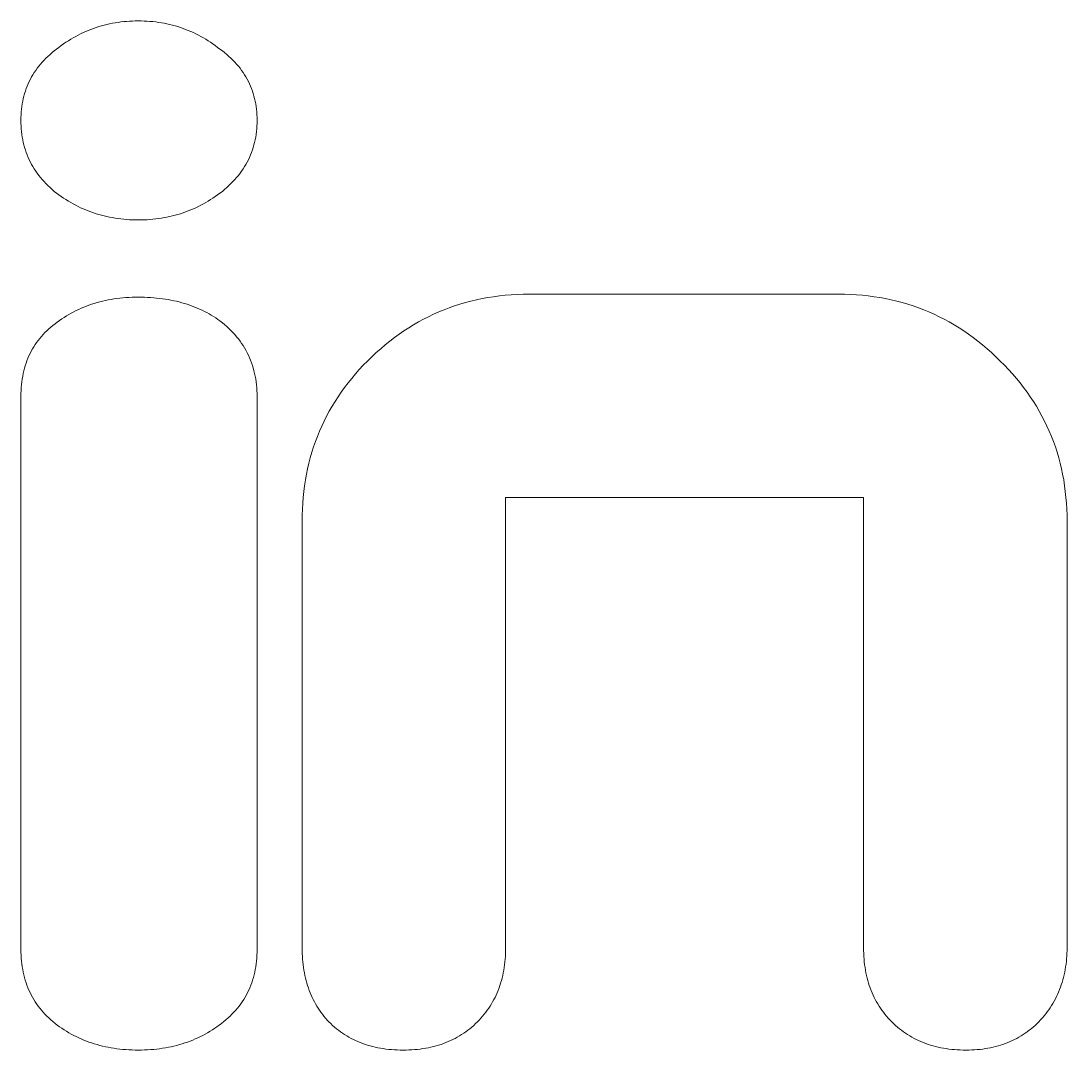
# Model space of a CAD drawing. Header units: millimetres. Extents: x -570 to 1260, y -948 to 580.
# Drawn here: x -494.38 to -468.94, y -159.18 to -134.14 of the extents above; entities that cross this region are included whole.
import ezdxf

# ---------------------------------------------------------------- set-up
doc = ezdxf.new("R2010")
doc.units = ezdxf.units.MM
doc.layers.add('Text', color=1, linetype='CONTINUOUS', lineweight=0, true_color=0xff0000)

msp = doc.modelspace()

# ---------------------------------------------------------------- linework, layer by layer
at = {"layer": 'Text'}
for p, q in [((-492.683, -134.348), (-492.619, -134.324)), ((-492.619, -134.324), (-492.555, -134.302)), ((-492.555, -134.302), (-492.491, -134.281)), ((-492.491, -134.281), (-492.425, -134.262)), ((-492.425, -134.262), (-492.36, -134.244)), ((-492.36, -134.244), (-492.294, -134.228)), ((-492.294, -134.228), (-492.227, -134.213)), ((-492.227, -134.213), (-492.16, -134.199)), ((-492.16, -134.199), (-492.092, -134.187)), ((-492.092, -134.187), (-492.023, -134.176)), ((-492.023, -134.176), (-491.955, -134.167)), ((-491.955, -134.167), (-491.885, -134.159)), ((-491.885, -134.159), (-491.815, -134.153)), ((-491.815, -134.153), (-491.745, -134.148)), ((-491.745, -134.148), (-491.674, -134.144)), ((-491.674, -134.144), (-491.603, -134.142)), ((-491.603, -134.142), (-491.531, -134.141)), ((-491.531, -134.141), (-491.459, -134.142)), ((-491.459, -134.142), (-491.387, -134.144)), ((-491.387, -134.144), (-491.316, -134.148)), ((-491.316, -134.148), (-491.246, -134.153)), ((-491.246, -134.153), (-491.176, -134.159)), ((-491.176, -134.159), (-491.107, -134.167)), ((-491.107, -134.167), (-491.038, -134.176)), ((-491.038, -134.176), (-490.969, -134.187)), ((-490.969, -134.187), (-490.902, -134.199)), ((-490.902, -134.199), (-490.834, -134.213)), ((-490.834, -134.213), (-490.768, -134.228)), ((-490.768, -134.228), (-490.702, -134.244)), ((-490.702, -134.244), (-490.636, -134.262)), ((-490.636, -134.262), (-490.571, -134.281)), ((-490.571, -134.281), (-490.506, -134.302)), ((-490.506, -134.302), (-490.442, -134.324)), ((-490.442, -134.324), (-490.378, -134.348)), ((-493.231, -134.624), (-493.172, -134.588)), ((-493.172, -134.588), (-493.113, -134.553)), ((-493.113, -134.553), (-493.053, -134.519)), ((-493.053, -134.519), (-492.993, -134.487)), ((-492.993, -134.487), (-492.932, -134.456)), ((-492.932, -134.456), (-492.87, -134.427)), ((-492.87, -134.427), (-492.808, -134.399)), ((-492.808, -134.399), (-492.746, -134.373)), ((-492.746, -134.373), (-492.683, -134.348)), ((-490.378, -134.348), (-490.315, -134.373)), ((-490.315, -134.373), (-490.253, -134.399)), ((-490.253, -134.399), (-490.191, -134.427)), ((-490.191, -134.427), (-490.129, -134.456)), ((-490.129, -134.456), (-490.069, -134.487)), ((-490.069, -134.487), (-490.008, -134.519)), ((-490.008, -134.519), (-489.948, -134.553)), ((-489.948, -134.553), (-489.889, -134.588)), ((-489.889, -134.588), (-489.83, -134.624)), ((-493.573, -134.87), (-493.517, -134.828)), ((-493.517, -134.828), (-493.461, -134.784)), ((-493.461, -134.784), (-493.405, -134.742)), ((-493.405, -134.742), (-493.347, -134.701)), ((-493.347, -134.701), (-493.29, -134.662)), ((-493.29, -134.662), (-493.231, -134.624)), ((-489.83, -134.624), (-489.772, -134.662)), ((-489.772, -134.662), (-489.714, -134.701)), ((-489.714, -134.701), (-489.657, -134.742)), ((-489.657, -134.742), (-489.6, -134.784)), ((-489.6, -134.784), (-489.544, -134.828)), ((-489.544, -134.828), (-489.486, -134.87)), ((-493.865, -135.144), (-493.821, -135.096)), ((-493.821, -135.096), (-493.775, -135.049)), ((-493.775, -135.049), (-493.727, -135.003)), ((-493.727, -135.003), (-493.677, -134.958)), ((-493.677, -134.958), (-493.626, -134.913)), ((-493.626, -134.913), (-493.573, -134.87)), ((-489.486, -134.87), (-489.431, -134.913)), ((-489.431, -134.913), (-489.377, -134.958)), ((-489.377, -134.958), (-489.326, -135.003)), ((-489.326, -135.003), (-489.276, -135.049)), ((-489.276, -135.049), (-489.228, -135.096)), ((-489.228, -135.096), (-489.182, -135.144)), ((-494.059, -135.396), (-494.024, -135.344)), ((-494.024, -135.344), (-493.987, -135.292)), ((-493.987, -135.292), (-493.948, -135.242)), ((-493.948, -135.242), (-493.907, -135.192)), ((-493.907, -135.192), (-493.865, -135.144)), ((-489.182, -135.144), (-489.138, -135.192)), ((-489.138, -135.192), (-489.096, -135.242)), ((-489.096, -135.242), (-489.055, -135.292)), ((-489.055, -135.292), (-489.017, -135.344)), ((-489.017, -135.344), (-488.98, -135.396)), ((-494.181, -135.614), (-494.154, -135.559)), ((-494.154, -135.559), (-494.124, -135.503)), ((-494.124, -135.503), (-494.092, -135.449)), ((-494.092, -135.449), (-494.059, -135.396)), ((-488.98, -135.396), (-488.945, -135.449)), ((-488.945, -135.449), (-488.912, -135.503)), ((-488.912, -135.503), (-488.881, -135.559)), ((-488.881, -135.559), (-488.852, -135.614)), ((-494.294, -135.908), (-494.275, -135.847)), ((-494.275, -135.847), (-494.255, -135.788)), ((-494.255, -135.788), (-494.232, -135.729)), ((-494.232, -135.729), (-494.208, -135.671)), ((-494.208, -135.671), (-494.181, -135.614)), ((-488.852, -135.614), (-488.825, -135.671)), ((-488.825, -135.671), (-488.8, -135.729)), ((-488.8, -135.729), (-488.776, -135.788)), ((-488.776, -135.788), (-488.754, -135.847)), ((-488.754, -135.847), (-488.735, -135.908)), ((-494.352, -136.158), (-494.34, -136.094)), ((-494.34, -136.094), (-494.327, -136.031)), ((-494.327, -136.031), (-494.311, -135.969)), ((-494.311, -135.969), (-494.294, -135.908)), ((-488.735, -135.908), (-488.717, -135.969)), ((-488.717, -135.969), (-488.701, -136.031)), ((-488.701, -136.031), (-488.687, -136.094)), ((-488.687, -136.094), (-488.675, -136.158)), ((-494.381, -136.424), (-494.376, -136.356)), ((-494.376, -136.356), (-494.37, -136.289)), ((-494.37, -136.289), (-494.362, -136.223)), ((-494.362, -136.223), (-494.352, -136.158)), ((-488.675, -136.158), (-488.664, -136.223)), ((-488.664, -136.223), (-488.656, -136.289)), ((-488.656, -136.289), (-488.649, -136.356)), ((-488.649, -136.356), (-488.644, -136.424)), ((-494.384, -136.492), (-494.381, -136.424)), ((-494.384, -136.562), (-494.384, -136.492)), ((-494.384, -136.631), (-494.384, -136.562)), ((-488.644, -136.424), (-488.642, -136.492)), ((-488.642, -136.492), (-488.641, -136.562)), ((-488.641, -136.562), (-488.642, -136.631)), ((-494.381, -136.7), (-494.384, -136.631)), ((-494.376, -136.768), (-494.381, -136.7)), ((-494.37, -136.835), (-494.376, -136.768)), ((-494.362, -136.901), (-494.37, -136.835)), ((-488.656, -136.835), (-488.664, -136.901)), ((-488.649, -136.768), (-488.656, -136.835)), ((-488.644, -136.7), (-488.649, -136.768)), ((-488.642, -136.631), (-488.644, -136.7)), ((-494.352, -136.966), (-494.362, -136.901)), ((-494.34, -137.031), (-494.352, -136.966)), ((-494.327, -137.095), (-494.34, -137.031)), ((-494.311, -137.157), (-494.327, -137.095)), ((-488.701, -137.095), (-488.717, -137.157)), ((-488.687, -137.031), (-488.701, -137.095)), ((-488.675, -136.966), (-488.687, -137.031)), ((-488.664, -136.901), (-488.675, -136.966)), ((-494.294, -137.22), (-494.311, -137.157)), ((-494.275, -137.281), (-494.294, -137.22)), ((-494.255, -137.341), (-494.275, -137.281)), ((-494.232, -137.401), (-494.255, -137.341)), ((-488.776, -137.341), (-488.8, -137.401)), ((-488.754, -137.281), (-488.776, -137.341)), ((-488.735, -137.22), (-488.754, -137.281)), ((-488.717, -137.157), (-488.735, -137.22)), ((-494.208, -137.46), (-494.232, -137.401)), ((-494.181, -137.517), (-494.208, -137.46)), ((-494.154, -137.575), (-494.181, -137.517)), ((-494.124, -137.631), (-494.154, -137.575)), ((-494.092, -137.686), (-494.124, -137.631)), ((-488.912, -137.631), (-488.945, -137.686)), ((-488.881, -137.575), (-488.912, -137.631)), ((-488.852, -137.517), (-488.881, -137.575)), ((-488.825, -137.46), (-488.852, -137.517)), ((-488.8, -137.401), (-488.825, -137.46)), ((-494.059, -137.741), (-494.092, -137.686)), ((-494.024, -137.795), (-494.059, -137.741)), ((-493.987, -137.848), (-494.024, -137.795)), ((-493.948, -137.9), (-493.987, -137.848)), ((-493.907, -137.951), (-493.948, -137.9)), ((-489.096, -137.9), (-489.138, -137.951)), ((-489.055, -137.848), (-489.096, -137.9)), ((-489.017, -137.795), (-489.055, -137.848)), ((-488.98, -137.741), (-489.017, -137.795)), ((-488.945, -137.686), (-488.98, -137.741)), ((-493.865, -138.002), (-493.907, -137.951)), ((-493.821, -138.051), (-493.865, -138.002)), ((-493.775, -138.1), (-493.821, -138.051)), ((-493.727, -138.148), (-493.775, -138.1)), ((-493.677, -138.195), (-493.727, -138.148)), ((-489.326, -138.148), (-489.377, -138.195)), ((-489.276, -138.1), (-489.326, -138.148)), ((-489.228, -138.051), (-489.276, -138.1)), ((-489.182, -138.002), (-489.228, -138.051)), ((-489.138, -137.951), (-489.182, -138.002)), ((-493.626, -138.242), (-493.677, -138.195)), ((-493.573, -138.287), (-493.626, -138.242)), ((-493.517, -138.332), (-493.573, -138.287)), ((-493.461, -138.373), (-493.517, -138.332)), ((-493.405, -138.413), (-493.461, -138.373)), ((-489.6, -138.373), (-489.657, -138.413)), ((-489.544, -138.332), (-489.6, -138.373)), ((-489.486, -138.287), (-489.544, -138.332)), ((-489.431, -138.242), (-489.486, -138.287)), ((-489.377, -138.195), (-489.431, -138.242)), ((-493.347, -138.452), (-493.405, -138.413)), ((-493.29, -138.489), (-493.347, -138.452)), ((-493.231, -138.525), (-493.29, -138.489)), ((-493.172, -138.559), (-493.231, -138.525)), ((-493.113, -138.592), (-493.172, -138.559)), ((-493.053, -138.624), (-493.113, -138.592)), ((-492.993, -138.655), (-493.053, -138.624)), ((-492.932, -138.684), (-492.993, -138.655)), ((-490.069, -138.655), (-490.129, -138.684)), ((-490.008, -138.624), (-490.069, -138.655)), ((-489.948, -138.592), (-490.008, -138.624)), ((-489.889, -138.559), (-489.948, -138.592)), ((-489.83, -138.525), (-489.889, -138.559)), ((-489.772, -138.489), (-489.83, -138.525)), ((-489.714, -138.452), (-489.772, -138.489)), ((-489.657, -138.413), (-489.714, -138.452)), ((-492.87, -138.711), (-492.932, -138.684)), ((-492.808, -138.738), (-492.87, -138.711)), ((-492.746, -138.763), (-492.808, -138.738)), ((-492.683, -138.787), (-492.746, -138.763)), ((-492.619, -138.809), (-492.683, -138.787)), ((-492.555, -138.83), (-492.619, -138.809)), ((-492.491, -138.849), (-492.555, -138.83)), ((-492.425, -138.868), (-492.491, -138.849)), ((-492.36, -138.885), (-492.425, -138.868)), ((-492.294, -138.9), (-492.36, -138.885)), ((-492.227, -138.914), (-492.294, -138.9)), ((-492.16, -138.927), (-492.227, -138.914)), ((-490.834, -138.914), (-490.902, -138.927)), ((-490.768, -138.9), (-490.834, -138.914)), ((-490.702, -138.885), (-490.768, -138.9)), ((-490.636, -138.868), (-490.702, -138.885)), ((-490.571, -138.849), (-490.636, -138.868)), ((-490.506, -138.83), (-490.571, -138.849)), ((-490.442, -138.809), (-490.506, -138.83)), ((-490.378, -138.787), (-490.442, -138.809)), ((-490.315, -138.763), (-490.378, -138.787)), ((-490.253, -138.738), (-490.315, -138.763)), ((-490.191, -138.711), (-490.253, -138.738)), ((-490.129, -138.684), (-490.191, -138.711)), ((-492.092, -138.939), (-492.16, -138.927)), ((-492.023, -138.949), (-492.092, -138.939)), ((-491.955, -138.958), (-492.023, -138.949)), ((-491.885, -138.965), (-491.955, -138.958)), ((-491.815, -138.971), (-491.885, -138.965)), ((-491.745, -138.976), (-491.815, -138.971)), ((-491.674, -138.979), (-491.745, -138.976)), ((-491.603, -138.981), (-491.674, -138.979)), ((-491.531, -138.982), (-491.603, -138.981)), ((-491.459, -138.981), (-491.531, -138.982)), ((-491.387, -138.979), (-491.459, -138.981)), ((-491.316, -138.976), (-491.387, -138.979)), ((-491.246, -138.971), (-491.316, -138.976)), ((-491.176, -138.965), (-491.246, -138.971)), ((-491.107, -138.958), (-491.176, -138.965)), ((-491.038, -138.949), (-491.107, -138.958)), ((-490.969, -138.939), (-491.038, -138.949)), ((-490.902, -138.927), (-490.969, -138.939)), ((-492.399, -140.958), (-492.331, -140.942)), ((-492.331, -140.942), (-492.262, -140.928)), ((-492.262, -140.928), (-492.192, -140.915)), ((-492.192, -140.915), (-492.122, -140.904)), ((-492.122, -140.904), (-492.051, -140.894)), ((-492.051, -140.894), (-491.979, -140.885)), ((-491.979, -140.885), (-491.906, -140.877)), ((-491.906, -140.877), (-491.832, -140.871)), ((-491.832, -140.871), (-491.758, -140.867)), ((-491.758, -140.867), (-491.683, -140.863)), ((-491.683, -140.863), (-491.607, -140.861)), ((-491.607, -140.861), (-491.531, -140.861)), ((-491.531, -140.861), (-491.454, -140.861)), ((-491.454, -140.861), (-491.378, -140.863)), ((-491.378, -140.863), (-491.304, -140.866)), ((-491.304, -140.866), (-491.23, -140.87)), ((-491.23, -140.87), (-491.156, -140.876)), ((-491.156, -140.876), (-491.084, -140.882)), ((-491.084, -140.882), (-491.013, -140.89)), ((-491.013, -140.89), (-490.942, -140.899)), ((-490.942, -140.899), (-490.872, -140.909)), ((-490.872, -140.909), (-490.803, -140.921)), ((-490.803, -140.921), (-490.735, -140.933)), ((-490.735, -140.933), (-490.667, -140.947)), ((-490.667, -140.947), (-490.601, -140.962)), ((-483.439, -140.957), (-483.303, -140.925)), ((-483.303, -140.925), (-483.166, -140.897)), ((-483.166, -140.897), (-483.028, -140.871)), ((-483.028, -140.871), (-482.888, -140.849)), ((-482.888, -140.849), (-482.747, -140.831)), ((-482.747, -140.831), (-482.604, -140.815)), ((-482.604, -140.815), (-482.46, -140.803)), ((-482.46, -140.803), (-482.314, -140.795)), ((-482.314, -140.795), (-482.167, -140.79)), ((-482.167, -140.79), (-482.019, -140.788)), ((-482.019, -140.788), (-474.505, -140.788)), ((-474.505, -140.788), (-474.356, -140.79)), ((-474.356, -140.79), (-474.209, -140.795)), ((-474.209, -140.795), (-474.064, -140.803)), ((-474.064, -140.803), (-473.92, -140.815)), ((-473.92, -140.815), (-473.777, -140.831)), ((-473.777, -140.831), (-473.635, -140.849)), ((-473.635, -140.849), (-473.496, -140.871)), ((-473.496, -140.871), (-473.357, -140.897)), ((-473.357, -140.897), (-473.22, -140.925)), ((-473.22, -140.925), (-473.085, -140.957)), ((-493.101, -141.218), (-493.041, -141.188)), ((-493.041, -141.188), (-492.98, -141.159)), ((-492.98, -141.159), (-492.918, -141.131)), ((-492.918, -141.131), (-492.856, -141.105)), ((-492.856, -141.105), (-492.793, -141.08)), ((-492.793, -141.08), (-492.729, -141.056)), ((-492.729, -141.056), (-492.665, -141.034)), ((-492.665, -141.034), (-492.6, -141.013)), ((-492.6, -141.013), (-492.534, -140.993)), ((-492.534, -140.993), (-492.467, -140.975)), ((-492.467, -140.975), (-492.399, -140.958)), ((-490.601, -140.962), (-490.535, -140.978)), ((-490.535, -140.978), (-490.47, -140.996)), ((-490.47, -140.996), (-490.406, -141.014)), ((-490.406, -141.014), (-490.343, -141.034)), ((-490.343, -141.034), (-490.28, -141.055)), ((-490.28, -141.055), (-490.219, -141.078)), ((-490.219, -141.078), (-490.158, -141.101)), ((-490.158, -141.101), (-490.098, -141.126)), ((-490.098, -141.126), (-490.039, -141.152)), ((-490.039, -141.152), (-489.98, -141.179)), ((-489.98, -141.179), (-489.923, -141.207)), ((-489.923, -141.207), (-489.866, -141.236)), ((-484.222, -141.221), (-484.095, -141.169)), ((-484.095, -141.169), (-483.967, -141.12)), ((-483.967, -141.12), (-483.837, -141.074)), ((-483.837, -141.074), (-483.706, -141.032)), ((-483.706, -141.032), (-483.573, -140.993)), ((-483.573, -140.993), (-483.439, -140.957)), ((-473.085, -140.957), (-472.95, -140.993)), ((-472.95, -140.993), (-472.818, -141.032)), ((-472.818, -141.032), (-472.686, -141.074)), ((-472.686, -141.074), (-472.557, -141.12)), ((-472.557, -141.12), (-472.428, -141.169)), ((-472.428, -141.169), (-472.301, -141.221)), ((-493.5, -141.469), (-493.445, -141.43)), ((-493.445, -141.43), (-493.389, -141.391)), ((-493.389, -141.391), (-493.333, -141.354)), ((-493.333, -141.354), (-493.276, -141.318)), ((-493.276, -141.318), (-493.218, -141.283)), ((-493.218, -141.283), (-493.16, -141.25)), ((-493.16, -141.25), (-493.101, -141.218)), ((-489.866, -141.236), (-489.81, -141.267)), ((-489.81, -141.267), (-489.756, -141.299)), ((-489.756, -141.299), (-489.701, -141.332)), ((-489.701, -141.332), (-489.648, -141.366)), ((-489.648, -141.366), (-489.595, -141.402)), ((-489.595, -141.402), (-489.544, -141.439)), ((-489.544, -141.439), (-489.486, -141.483)), ((-484.716, -141.465), (-484.595, -141.399)), ((-484.595, -141.399), (-484.472, -141.336)), ((-484.472, -141.336), (-484.348, -141.277)), ((-484.348, -141.277), (-484.222, -141.221)), ((-472.301, -141.221), (-472.175, -141.277)), ((-472.175, -141.277), (-472.051, -141.336)), ((-472.051, -141.336), (-471.929, -141.399)), ((-471.929, -141.399), (-471.807, -141.465)), ((-493.8, -141.723), (-493.754, -141.678)), ((-493.754, -141.678), (-493.707, -141.635)), ((-493.707, -141.635), (-493.657, -141.592)), ((-493.657, -141.592), (-493.606, -141.551)), ((-493.606, -141.551), (-493.554, -141.511)), ((-493.554, -141.511), (-493.5, -141.469)), ((-489.486, -141.483), (-489.431, -141.529)), ((-489.431, -141.529), (-489.377, -141.576)), ((-489.377, -141.576), (-489.326, -141.623)), ((-489.326, -141.623), (-489.276, -141.672)), ((-489.276, -141.672), (-489.228, -141.722)), ((-485.187, -141.763), (-485.071, -141.683)), ((-485.071, -141.683), (-484.954, -141.607)), ((-484.954, -141.607), (-484.836, -141.534)), ((-484.836, -141.534), (-484.716, -141.465)), ((-471.807, -141.465), (-471.687, -141.534)), ((-471.687, -141.534), (-471.569, -141.607)), ((-471.569, -141.607), (-471.452, -141.683)), ((-471.452, -141.683), (-471.336, -141.763)), ((-494.039, -142.015), (-494.003, -141.963)), ((-494.003, -141.963), (-493.966, -141.913)), ((-493.966, -141.913), (-493.927, -141.864)), ((-493.927, -141.864), (-493.886, -141.816)), ((-493.886, -141.816), (-493.844, -141.769)), ((-493.844, -141.769), (-493.8, -141.723)), ((-489.228, -141.722), (-489.182, -141.772)), ((-489.182, -141.772), (-489.138, -141.824)), ((-489.138, -141.824), (-489.096, -141.877)), ((-489.096, -141.877), (-489.055, -141.93)), ((-489.055, -141.93), (-489.017, -141.985)), ((-485.525, -142.021), (-485.414, -141.932)), ((-485.414, -141.932), (-485.301, -141.846)), ((-485.301, -141.846), (-485.187, -141.763)), ((-471.336, -141.763), (-471.222, -141.846)), ((-471.222, -141.846), (-471.109, -141.932)), ((-471.109, -141.932), (-470.998, -142.021)), ((-494.163, -142.232), (-494.135, -142.176)), ((-494.135, -142.176), (-494.104, -142.121)), ((-494.104, -142.121), (-494.072, -142.067)), ((-494.072, -142.067), (-494.039, -142.015)), ((-489.017, -141.985), (-488.98, -142.04)), ((-488.98, -142.04), (-488.945, -142.097)), ((-488.945, -142.097), (-488.912, -142.154)), ((-488.912, -142.154), (-488.881, -142.213)), ((-488.881, -142.213), (-488.852, -142.272)), ((-485.851, -142.311), (-485.744, -142.211)), ((-485.744, -142.211), (-485.635, -142.114)), ((-485.635, -142.114), (-485.525, -142.021)), ((-470.998, -142.021), (-470.888, -142.114)), ((-470.888, -142.114), (-470.78, -142.211)), ((-470.78, -142.211), (-470.673, -142.311)), ((-494.28, -142.529), (-494.26, -142.467)), ((-494.26, -142.467), (-494.238, -142.407)), ((-494.238, -142.407), (-494.215, -142.347)), ((-494.215, -142.347), (-494.19, -142.289)), ((-494.19, -142.289), (-494.163, -142.232)), ((-488.852, -142.272), (-488.825, -142.333)), ((-488.825, -142.333), (-488.8, -142.394)), ((-488.8, -142.394), (-488.776, -142.456)), ((-488.776, -142.456), (-488.754, -142.52)), ((-486.057, -142.517), (-485.956, -142.414)), ((-485.956, -142.414), (-485.851, -142.311)), ((-470.673, -142.311), (-470.567, -142.414)), ((-470.567, -142.414), (-470.464, -142.517)), ((-494.342, -142.786), (-494.329, -142.72)), ((-494.329, -142.72), (-494.314, -142.655)), ((-494.314, -142.655), (-494.298, -142.591)), ((-494.298, -142.591), (-494.28, -142.529)), ((-488.754, -142.52), (-488.735, -142.584)), ((-488.735, -142.584), (-488.717, -142.649)), ((-488.717, -142.649), (-488.701, -142.716)), ((-488.701, -142.716), (-488.687, -142.783)), ((-486.34, -142.836), (-486.249, -142.728)), ((-486.249, -142.728), (-486.155, -142.622)), ((-486.155, -142.622), (-486.057, -142.517)), ((-470.464, -142.517), (-470.364, -142.622)), ((-470.364, -142.622), (-470.268, -142.728)), ((-470.268, -142.728), (-470.175, -142.836)), ((-494.371, -142.992), (-494.363, -142.922)), ((-494.363, -142.922), (-494.353, -142.854)), ((-494.353, -142.854), (-494.342, -142.786)), ((-488.687, -142.783), (-488.675, -142.851)), ((-488.675, -142.851), (-488.664, -142.92)), ((-488.664, -142.92), (-488.656, -142.99)), ((-486.512, -143.056), (-486.428, -142.945)), ((-486.428, -142.945), (-486.34, -142.836)), ((-470.175, -142.836), (-470.085, -142.945)), ((-470.085, -142.945), (-469.999, -143.056)), ((-494.384, -143.207), (-494.381, -143.134)), ((-494.384, -143.281), (-494.384, -143.207)), ((-494.381, -143.134), (-494.377, -143.062)), ((-494.377, -143.062), (-494.371, -142.992)), ((-488.656, -142.99), (-488.649, -143.062)), ((-488.649, -143.062), (-488.644, -143.134)), ((-488.644, -143.134), (-488.642, -143.207)), ((-488.642, -143.207), (-488.641, -143.281)), ((-486.671, -143.282), (-486.593, -143.169)), ((-486.593, -143.169), (-486.512, -143.056)), ((-469.999, -143.056), (-469.916, -143.169)), ((-469.916, -143.169), (-469.836, -143.282)), ((-494.384, -156.719), (-494.384, -143.281)), ((-488.641, -143.281), (-488.641, -156.719)), ((-486.816, -143.515), (-486.745, -143.398)), ((-486.745, -143.398), (-486.671, -143.282)), ((-469.836, -143.282), (-469.76, -143.398)), ((-469.76, -143.398), (-469.688, -143.515)), ((-486.949, -143.753), (-486.884, -143.633)), ((-486.884, -143.633), (-486.816, -143.515)), ((-469.688, -143.515), (-469.618, -143.633)), ((-469.618, -143.633), (-469.552, -143.753)), ((-487.122, -144.121), (-487.068, -143.997)), ((-487.068, -143.997), (-487.01, -143.874)), ((-487.01, -143.874), (-486.949, -143.753)), ((-469.552, -143.753), (-469.49, -143.874)), ((-469.49, -143.874), (-469.43, -143.997)), ((-469.43, -143.997), (-469.375, -144.121)), ((-487.221, -144.374), (-487.174, -144.247)), ((-487.174, -144.247), (-487.122, -144.121)), ((-469.375, -144.121), (-469.322, -144.247)), ((-469.322, -144.247), (-469.273, -144.374)), ((-487.307, -144.634), (-487.266, -144.503)), ((-487.266, -144.503), (-487.221, -144.374)), ((-469.273, -144.374), (-469.227, -144.503)), ((-469.227, -144.503), (-469.185, -144.634)), ((-487.38, -144.899), (-487.346, -144.766)), ((-487.346, -144.766), (-487.307, -144.634)), ((-469.185, -144.634), (-469.146, -144.766)), ((-469.146, -144.766), (-469.111, -144.899)), ((-487.412, -145.034), (-487.38, -144.899)), ((-469.111, -144.899), (-469.079, -145.034)), ((-487.465, -145.308), (-487.44, -145.17)), ((-487.44, -145.17), (-487.412, -145.034)), ((-469.079, -145.034), (-469.05, -145.17)), ((-469.05, -145.17), (-469.024, -145.308)), ((-487.504, -145.588), (-487.486, -145.447)), ((-487.486, -145.447), (-487.465, -145.308)), ((-469.024, -145.308), (-469.002, -145.447)), ((-469.002, -145.447), (-468.984, -145.588)), ((-487.531, -145.875), (-487.519, -145.731)), ((-487.519, -145.731), (-487.504, -145.588)), ((-473.891, -145.737), (-482.597, -145.737)), ((-482.597, -145.737), (-482.597, -156.683)), ((-473.891, -156.683), (-473.891, -145.737)), ((-468.984, -145.588), (-468.969, -145.731)), ((-468.969, -145.731), (-468.957, -145.875)), ((-487.544, -146.167), (-487.539, -146.02)), ((-487.539, -146.02), (-487.531, -145.875)), ((-468.957, -145.875), (-468.948, -146.02)), ((-468.948, -146.02), (-468.943, -146.167)), ((-487.546, -146.315), (-487.544, -146.167)), ((-468.943, -146.167), (-468.942, -146.315)), ((-487.546, -156.683), (-487.546, -146.315)), ((-468.942, -146.315), (-468.942, -156.683)), ((-494.384, -156.793), (-494.384, -156.719)), ((-488.641, -156.719), (-488.642, -156.793)), ((-487.545, -156.755), (-487.546, -156.683)), ((-482.597, -156.683), (-482.597, -156.755)), ((-473.89, -156.755), (-473.891, -156.683)), ((-468.942, -156.683), (-468.942, -156.753)), ((-494.381, -156.866), (-494.384, -156.793)), ((-494.377, -156.938), (-494.381, -156.866)), ((-494.371, -157.009), (-494.377, -156.938)), ((-488.649, -156.938), (-488.655, -157.009)), ((-488.644, -156.866), (-488.649, -156.938)), ((-488.642, -156.793), (-488.644, -156.866)), ((-487.543, -156.826), (-487.545, -156.755)), ((-487.54, -156.896), (-487.543, -156.826)), ((-487.535, -156.965), (-487.54, -156.896)), ((-487.529, -157.033), (-487.535, -156.965)), ((-482.608, -156.965), (-482.614, -157.033)), ((-482.603, -156.896), (-482.608, -156.965)), ((-482.599, -156.826), (-482.603, -156.896)), ((-482.597, -156.755), (-482.599, -156.826)), ((-473.888, -156.826), (-473.89, -156.755)), ((-473.884, -156.896), (-473.888, -156.826)), ((-473.879, -156.965), (-473.884, -156.896)), ((-473.873, -157.033), (-473.879, -156.965)), ((-468.953, -156.957), (-468.959, -157.023)), ((-468.948, -156.889), (-468.953, -156.957)), ((-468.944, -156.821), (-468.948, -156.889)), ((-468.942, -156.753), (-468.944, -156.821)), ((-494.363, -157.079), (-494.371, -157.009)), ((-494.353, -157.148), (-494.363, -157.079)), ((-494.342, -157.215), (-494.353, -157.148)), ((-494.329, -157.282), (-494.342, -157.215)), ((-488.685, -157.215), (-488.698, -157.282)), ((-488.673, -157.148), (-488.685, -157.215)), ((-488.663, -157.079), (-488.673, -157.148)), ((-488.655, -157.009), (-488.663, -157.079)), ((-487.521, -157.1), (-487.529, -157.033)), ((-487.512, -157.167), (-487.521, -157.1)), ((-487.502, -157.232), (-487.512, -157.167)), ((-487.491, -157.297), (-487.502, -157.232)), ((-482.642, -157.232), (-482.654, -157.297)), ((-482.632, -157.167), (-482.642, -157.232)), ((-482.622, -157.1), (-482.632, -157.167)), ((-482.614, -157.033), (-482.622, -157.1)), ((-473.865, -157.1), (-473.873, -157.033)), ((-473.856, -157.167), (-473.865, -157.1)), ((-473.845, -157.232), (-473.856, -157.167)), ((-473.833, -157.297), (-473.845, -157.232)), ((-468.987, -157.218), (-468.999, -157.282)), ((-468.977, -157.154), (-468.987, -157.218)), ((-468.967, -157.089), (-468.977, -157.154)), ((-468.959, -157.023), (-468.967, -157.089)), ((-494.314, -157.348), (-494.329, -157.282)), ((-494.298, -157.412), (-494.314, -157.348)), ((-494.28, -157.476), (-494.298, -157.412)), ((-494.26, -157.538), (-494.28, -157.476)), ((-488.75, -157.476), (-488.771, -157.538)), ((-488.731, -157.412), (-488.75, -157.476)), ((-488.714, -157.348), (-488.731, -157.412)), ((-488.698, -157.282), (-488.714, -157.348)), ((-487.478, -157.36), (-487.491, -157.297)), ((-487.464, -157.423), (-487.478, -157.36)), ((-487.448, -157.485), (-487.464, -157.423)), ((-487.431, -157.546), (-487.448, -157.485)), ((-482.699, -157.485), (-482.717, -157.546)), ((-482.683, -157.423), (-482.699, -157.485)), ((-482.668, -157.36), (-482.683, -157.423)), ((-482.654, -157.297), (-482.668, -157.36)), ((-473.819, -157.36), (-473.833, -157.297)), ((-473.804, -157.423), (-473.819, -157.36)), ((-473.788, -157.485), (-473.804, -157.423)), ((-473.77, -157.546), (-473.788, -157.485)), ((-469.044, -157.468), (-469.062, -157.528)), ((-469.028, -157.407), (-469.044, -157.468)), ((-469.013, -157.345), (-469.028, -157.407)), ((-468.999, -157.282), (-469.013, -157.345)), ((-494.238, -157.6), (-494.26, -157.538)), ((-494.215, -157.66), (-494.238, -157.6)), ((-494.19, -157.719), (-494.215, -157.66)), ((-494.163, -157.778), (-494.19, -157.719)), ((-488.844, -157.719), (-488.872, -157.778)), ((-488.818, -157.66), (-488.844, -157.719)), ((-488.793, -157.6), (-488.818, -157.66)), ((-488.771, -157.538), (-488.793, -157.6)), ((-487.413, -157.606), (-487.431, -157.546)), ((-487.393, -157.665), (-487.413, -157.606)), ((-487.372, -157.724), (-487.393, -157.665)), ((-487.35, -157.781), (-487.372, -157.724)), ((-482.779, -157.724), (-482.803, -157.781)), ((-482.757, -157.665), (-482.779, -157.724)), ((-482.737, -157.606), (-482.757, -157.665)), ((-482.717, -157.546), (-482.737, -157.606)), ((-473.751, -157.606), (-473.77, -157.546)), ((-473.73, -157.665), (-473.751, -157.606)), ((-473.708, -157.724), (-473.73, -157.665)), ((-473.684, -157.781), (-473.708, -157.724)), ((-469.124, -157.705), (-469.148, -157.763)), ((-469.102, -157.647), (-469.124, -157.705)), ((-469.082, -157.588), (-469.102, -157.647)), ((-469.062, -157.528), (-469.082, -157.588)), ((-494.135, -157.835), (-494.163, -157.778)), ((-494.104, -157.891), (-494.135, -157.835)), ((-494.072, -157.946), (-494.104, -157.891)), ((-494.039, -158), (-494.072, -157.946)), ((-494.003, -158.053), (-494.039, -158)), ((-489.002, -158), (-489.039, -158.053)), ((-488.966, -157.946), (-489.002, -158)), ((-488.933, -157.891), (-488.966, -157.946)), ((-488.901, -157.835), (-488.933, -157.891)), ((-488.872, -157.778), (-488.901, -157.835)), ((-487.326, -157.837), (-487.35, -157.781)), ((-487.301, -157.893), (-487.326, -157.837)), ((-487.275, -157.948), (-487.301, -157.893)), ((-487.247, -158.001), (-487.275, -157.948)), ((-482.882, -157.948), (-482.912, -158.001)), ((-482.854, -157.893), (-482.882, -157.948)), ((-482.828, -157.837), (-482.854, -157.893)), ((-482.803, -157.781), (-482.828, -157.837)), ((-473.659, -157.837), (-473.684, -157.781)), ((-473.633, -157.893), (-473.659, -157.837)), ((-473.605, -157.948), (-473.633, -157.893)), ((-473.576, -158.001), (-473.605, -157.948)), ((-469.257, -157.986), (-469.287, -158.039)), ((-469.227, -157.931), (-469.257, -157.986)), ((-469.199, -157.876), (-469.227, -157.931)), ((-469.173, -157.82), (-469.199, -157.876)), ((-469.148, -157.763), (-469.173, -157.82)), ((-493.966, -158.105), (-494.003, -158.053)), ((-493.927, -158.156), (-493.966, -158.105)), ((-493.886, -158.206), (-493.927, -158.156)), ((-493.844, -158.255), (-493.886, -158.206)), ((-493.8, -158.302), (-493.844, -158.255)), ((-489.205, -158.255), (-489.251, -158.302)), ((-489.16, -158.206), (-489.205, -158.255)), ((-489.118, -158.156), (-489.16, -158.206)), ((-489.077, -158.105), (-489.118, -158.156)), ((-489.039, -158.053), (-489.077, -158.105)), ((-487.218, -158.054), (-487.247, -158.001)), ((-487.188, -158.106), (-487.218, -158.054)), ((-487.156, -158.157), (-487.188, -158.106)), ((-487.123, -158.207), (-487.156, -158.157)), ((-487.088, -158.257), (-487.123, -158.207)), ((-483.043, -158.207), (-483.079, -158.257)), ((-483.008, -158.157), (-483.043, -158.207)), ((-482.974, -158.106), (-483.008, -158.157)), ((-482.942, -158.054), (-482.974, -158.106)), ((-482.912, -158.001), (-482.942, -158.054)), ((-473.545, -158.054), (-473.576, -158.001)), ((-473.513, -158.106), (-473.545, -158.054)), ((-473.479, -158.157), (-473.513, -158.106)), ((-473.444, -158.207), (-473.479, -158.157)), ((-473.408, -158.257), (-473.444, -158.207)), ((-469.424, -158.247), (-469.462, -158.297)), ((-469.388, -158.196), (-469.424, -158.247)), ((-469.353, -158.145), (-469.388, -158.196)), ((-469.319, -158.092), (-469.353, -158.145)), ((-469.287, -158.039), (-469.319, -158.092)), ((-493.754, -158.349), (-493.8, -158.302)), ((-493.707, -158.395), (-493.754, -158.349)), ((-493.657, -158.439), (-493.707, -158.395)), ((-493.606, -158.483), (-493.657, -158.439)), ((-493.554, -158.525), (-493.606, -158.483)), ((-489.453, -158.483), (-489.508, -158.525)), ((-489.399, -158.439), (-489.453, -158.483)), ((-489.348, -158.395), (-489.399, -158.439)), ((-489.298, -158.349), (-489.348, -158.395)), ((-489.251, -158.302), (-489.298, -158.349)), ((-487.052, -158.305), (-487.088, -158.257)), ((-487.015, -158.352), (-487.052, -158.305)), ((-486.977, -158.399), (-487.015, -158.352)), ((-486.937, -158.445), (-486.977, -158.399)), ((-486.895, -158.489), (-486.937, -158.445)), ((-486.851, -158.533), (-486.895, -158.489)), ((-483.283, -158.489), (-483.328, -158.533)), ((-483.239, -158.445), (-483.283, -158.489)), ((-483.197, -158.399), (-483.239, -158.445)), ((-483.157, -158.352), (-483.197, -158.399)), ((-483.117, -158.305), (-483.157, -158.352)), ((-483.079, -158.257), (-483.117, -158.305)), ((-473.37, -158.305), (-473.408, -158.257)), ((-473.331, -158.352), (-473.37, -158.305)), ((-473.29, -158.399), (-473.331, -158.352)), ((-473.248, -158.445), (-473.29, -158.399)), ((-473.204, -158.489), (-473.248, -158.445)), ((-473.16, -158.533), (-473.204, -158.489)), ((-469.628, -158.489), (-469.673, -158.533)), ((-469.584, -158.442), (-469.628, -158.489)), ((-469.542, -158.395), (-469.584, -158.442)), ((-469.502, -158.346), (-469.542, -158.395)), ((-469.462, -158.297), (-469.502, -158.346)), ((-493.5, -158.567), (-493.554, -158.525)), ((-493.445, -158.607), (-493.5, -158.567)), ((-493.389, -158.645), (-493.445, -158.607)), ((-493.333, -158.682), (-493.389, -158.645)), ((-493.276, -158.718), (-493.333, -158.682)), ((-493.218, -158.753), (-493.276, -158.718)), ((-493.16, -158.786), (-493.218, -158.753)), ((-489.843, -158.753), (-489.901, -158.786)), ((-489.785, -158.718), (-489.843, -158.753)), ((-489.728, -158.682), (-489.785, -158.718)), ((-489.672, -158.645), (-489.728, -158.682)), ((-489.616, -158.607), (-489.672, -158.645)), ((-489.562, -158.567), (-489.616, -158.607)), ((-489.508, -158.525), (-489.562, -158.567)), ((-486.805, -158.575), (-486.851, -158.533)), ((-486.759, -158.616), (-486.805, -158.575)), ((-486.711, -158.655), (-486.759, -158.616)), ((-486.663, -158.693), (-486.711, -158.655)), ((-486.613, -158.729), (-486.663, -158.693)), ((-486.563, -158.764), (-486.613, -158.729)), ((-483.565, -158.729), (-483.615, -158.764)), ((-483.516, -158.693), (-483.565, -158.729)), ((-483.467, -158.655), (-483.516, -158.693)), ((-483.42, -158.616), (-483.467, -158.655)), ((-483.373, -158.575), (-483.42, -158.616)), ((-483.328, -158.533), (-483.373, -158.575)), ((-473.114, -158.575), (-473.16, -158.533)), ((-473.067, -158.616), (-473.114, -158.575)), ((-473.02, -158.655), (-473.067, -158.616)), ((-472.972, -158.693), (-473.02, -158.655)), ((-472.922, -158.729), (-472.972, -158.693)), ((-472.872, -158.764), (-472.922, -158.729)), ((-469.909, -158.729), (-469.958, -158.764)), ((-469.86, -158.693), (-469.909, -158.729)), ((-469.812, -158.655), (-469.86, -158.693)), ((-469.764, -158.616), (-469.812, -158.655)), ((-469.718, -158.575), (-469.764, -158.616)), ((-469.673, -158.533), (-469.718, -158.575)), ((-493.101, -158.818), (-493.16, -158.786)), ((-493.041, -158.848), (-493.101, -158.818)), ((-492.98, -158.877), (-493.041, -158.848)), ((-492.918, -158.905), (-492.98, -158.877)), ((-492.856, -158.931), (-492.918, -158.905)), ((-492.793, -158.956), (-492.856, -158.931)), ((-492.729, -158.98), (-492.793, -158.956)), ((-492.665, -159.002), (-492.729, -158.98)), ((-492.6, -159.023), (-492.665, -159.002)), ((-490.396, -159.002), (-490.462, -159.023)), ((-490.332, -158.98), (-490.396, -159.002)), ((-490.268, -158.956), (-490.332, -158.98)), ((-490.205, -158.931), (-490.268, -158.956)), ((-490.143, -158.905), (-490.205, -158.931)), ((-490.081, -158.877), (-490.143, -158.905)), ((-490.021, -158.848), (-490.081, -158.877)), ((-489.961, -158.818), (-490.021, -158.848)), ((-489.901, -158.786), (-489.961, -158.818)), ((-486.512, -158.798), (-486.563, -158.764)), ((-486.46, -158.83), (-486.512, -158.798)), ((-486.407, -158.861), (-486.46, -158.83)), ((-486.354, -158.89), (-486.407, -158.861)), ((-486.299, -158.918), (-486.354, -158.89)), ((-486.244, -158.944), (-486.299, -158.918)), ((-486.187, -158.969), (-486.244, -158.944)), ((-486.13, -158.993), (-486.187, -158.969)), ((-486.071, -159.015), (-486.13, -158.993)), ((-486.012, -159.036), (-486.071, -159.015)), ((-484.107, -159.015), (-484.166, -159.036)), ((-484.049, -158.993), (-484.107, -159.015)), ((-483.991, -158.969), (-484.049, -158.993)), ((-483.935, -158.944), (-483.991, -158.969)), ((-483.879, -158.918), (-483.935, -158.944)), ((-483.825, -158.89), (-483.879, -158.918)), ((-483.771, -158.861), (-483.825, -158.89)), ((-483.718, -158.83), (-483.771, -158.861)), ((-483.666, -158.798), (-483.718, -158.83)), ((-483.615, -158.764), (-483.666, -158.798)), ((-472.821, -158.798), (-472.872, -158.764)), ((-472.769, -158.83), (-472.821, -158.798)), ((-472.716, -158.861), (-472.769, -158.83)), ((-472.663, -158.89), (-472.716, -158.861)), ((-472.608, -158.918), (-472.663, -158.89)), ((-472.552, -158.944), (-472.608, -158.918)), ((-472.496, -158.969), (-472.552, -158.944)), ((-472.439, -158.993), (-472.496, -158.969)), ((-472.38, -159.015), (-472.439, -158.993)), ((-472.321, -159.036), (-472.38, -159.015)), ((-470.442, -159.015), (-470.5, -159.036)), ((-470.385, -158.993), (-470.442, -159.015)), ((-470.329, -158.969), (-470.385, -158.993)), ((-470.273, -158.944), (-470.329, -158.969)), ((-470.219, -158.918), (-470.273, -158.944)), ((-470.165, -158.89), (-470.219, -158.918)), ((-470.112, -158.861), (-470.165, -158.89)), ((-470.06, -158.83), (-470.112, -158.861)), ((-470.009, -158.798), (-470.06, -158.83)), ((-469.958, -158.764), (-470.009, -158.798)), ((-492.534, -159.043), (-492.6, -159.023)), ((-492.467, -159.061), (-492.534, -159.043)), ((-492.399, -159.078), (-492.467, -159.061)), ((-492.331, -159.094), (-492.399, -159.078)), ((-492.262, -159.108), (-492.331, -159.094)), ((-492.192, -159.121), (-492.262, -159.108)), ((-492.122, -159.132), (-492.192, -159.121)), ((-492.051, -159.142), (-492.122, -159.132)), ((-491.979, -159.151), (-492.051, -159.142)), ((-491.906, -159.159), (-491.979, -159.151)), ((-491.832, -159.165), (-491.906, -159.159)), ((-491.758, -159.17), (-491.832, -159.165)), ((-491.683, -159.173), (-491.758, -159.17)), ((-491.607, -159.175), (-491.683, -159.173)), ((-491.531, -159.176), (-491.607, -159.175)), ((-491.454, -159.175), (-491.531, -159.176)), ((-491.378, -159.173), (-491.454, -159.175)), ((-491.303, -159.17), (-491.378, -159.173)), ((-491.229, -159.165), (-491.303, -159.17)), ((-491.155, -159.159), (-491.229, -159.165)), ((-491.083, -159.151), (-491.155, -159.159)), ((-491.011, -159.142), (-491.083, -159.151)), ((-490.939, -159.132), (-491.011, -159.142)), ((-490.869, -159.121), (-490.939, -159.132)), ((-490.799, -159.108), (-490.869, -159.121)), ((-490.73, -159.094), (-490.799, -159.108)), ((-490.662, -159.078), (-490.73, -159.094)), ((-490.594, -159.061), (-490.662, -159.078)), ((-490.528, -159.043), (-490.594, -159.061)), ((-490.462, -159.023), (-490.528, -159.043)), ((-485.952, -159.055), (-486.012, -159.036)), ((-485.891, -159.073), (-485.952, -159.055)), ((-485.829, -159.089), (-485.891, -159.073)), ((-485.767, -159.104), (-485.829, -159.089)), ((-485.703, -159.118), (-485.767, -159.104)), ((-485.638, -159.13), (-485.703, -159.118)), ((-485.573, -159.141), (-485.638, -159.13)), ((-485.506, -159.15), (-485.573, -159.141)), ((-485.439, -159.158), (-485.506, -159.15)), ((-485.371, -159.164), (-485.439, -159.158)), ((-485.302, -159.169), (-485.371, -159.164)), ((-485.232, -159.173), (-485.302, -159.169)), ((-485.161, -159.175), (-485.232, -159.173)), ((-485.089, -159.176), (-485.161, -159.175)), ((-485.017, -159.175), (-485.089, -159.176)), ((-484.947, -159.173), (-485.017, -159.175)), ((-484.877, -159.169), (-484.947, -159.173)), ((-484.807, -159.164), (-484.877, -159.169)), ((-484.739, -159.158), (-484.807, -159.164)), ((-484.672, -159.15), (-484.739, -159.158)), ((-484.606, -159.141), (-484.672, -159.15)), ((-484.54, -159.13), (-484.606, -159.141)), ((-484.475, -159.118), (-484.54, -159.13)), ((-484.412, -159.104), (-484.475, -159.118)), ((-484.349, -159.089), (-484.412, -159.104)), ((-484.287, -159.073), (-484.349, -159.089)), ((-484.226, -159.055), (-484.287, -159.073)), ((-484.166, -159.036), (-484.226, -159.055)), ((-472.261, -159.055), (-472.321, -159.036)), ((-472.2, -159.073), (-472.261, -159.055)), ((-472.138, -159.089), (-472.2, -159.073)), ((-472.075, -159.104), (-472.138, -159.089)), ((-472.012, -159.118), (-472.075, -159.104)), ((-471.947, -159.13), (-472.012, -159.118)), ((-471.882, -159.141), (-471.947, -159.13)), ((-471.815, -159.15), (-471.882, -159.141)), ((-471.748, -159.158), (-471.815, -159.15)), ((-471.68, -159.164), (-471.748, -159.158)), ((-471.611, -159.169), (-471.68, -159.164)), ((-471.541, -159.173), (-471.611, -159.169)), ((-471.47, -159.175), (-471.541, -159.173)), ((-471.398, -159.176), (-471.47, -159.175)), ((-471.329, -159.175), (-471.398, -159.176)), ((-471.26, -159.173), (-471.329, -159.175)), ((-471.192, -159.169), (-471.26, -159.173)), ((-471.125, -159.164), (-471.192, -159.169)), ((-471.059, -159.158), (-471.125, -159.164)), ((-470.993, -159.15), (-471.059, -159.158)), ((-470.929, -159.141), (-470.993, -159.15)), ((-470.865, -159.13), (-470.929, -159.141)), ((-470.802, -159.118), (-470.865, -159.13)), ((-470.74, -159.104), (-470.802, -159.118)), ((-470.679, -159.089), (-470.74, -159.104)), ((-470.619, -159.073), (-470.679, -159.089)), ((-470.559, -159.055), (-470.619, -159.073)), ((-470.5, -159.036), (-470.559, -159.055))]:
    msp.add_line(p, q, dxfattribs=at)

doc.saveas('drawing.dxf')
